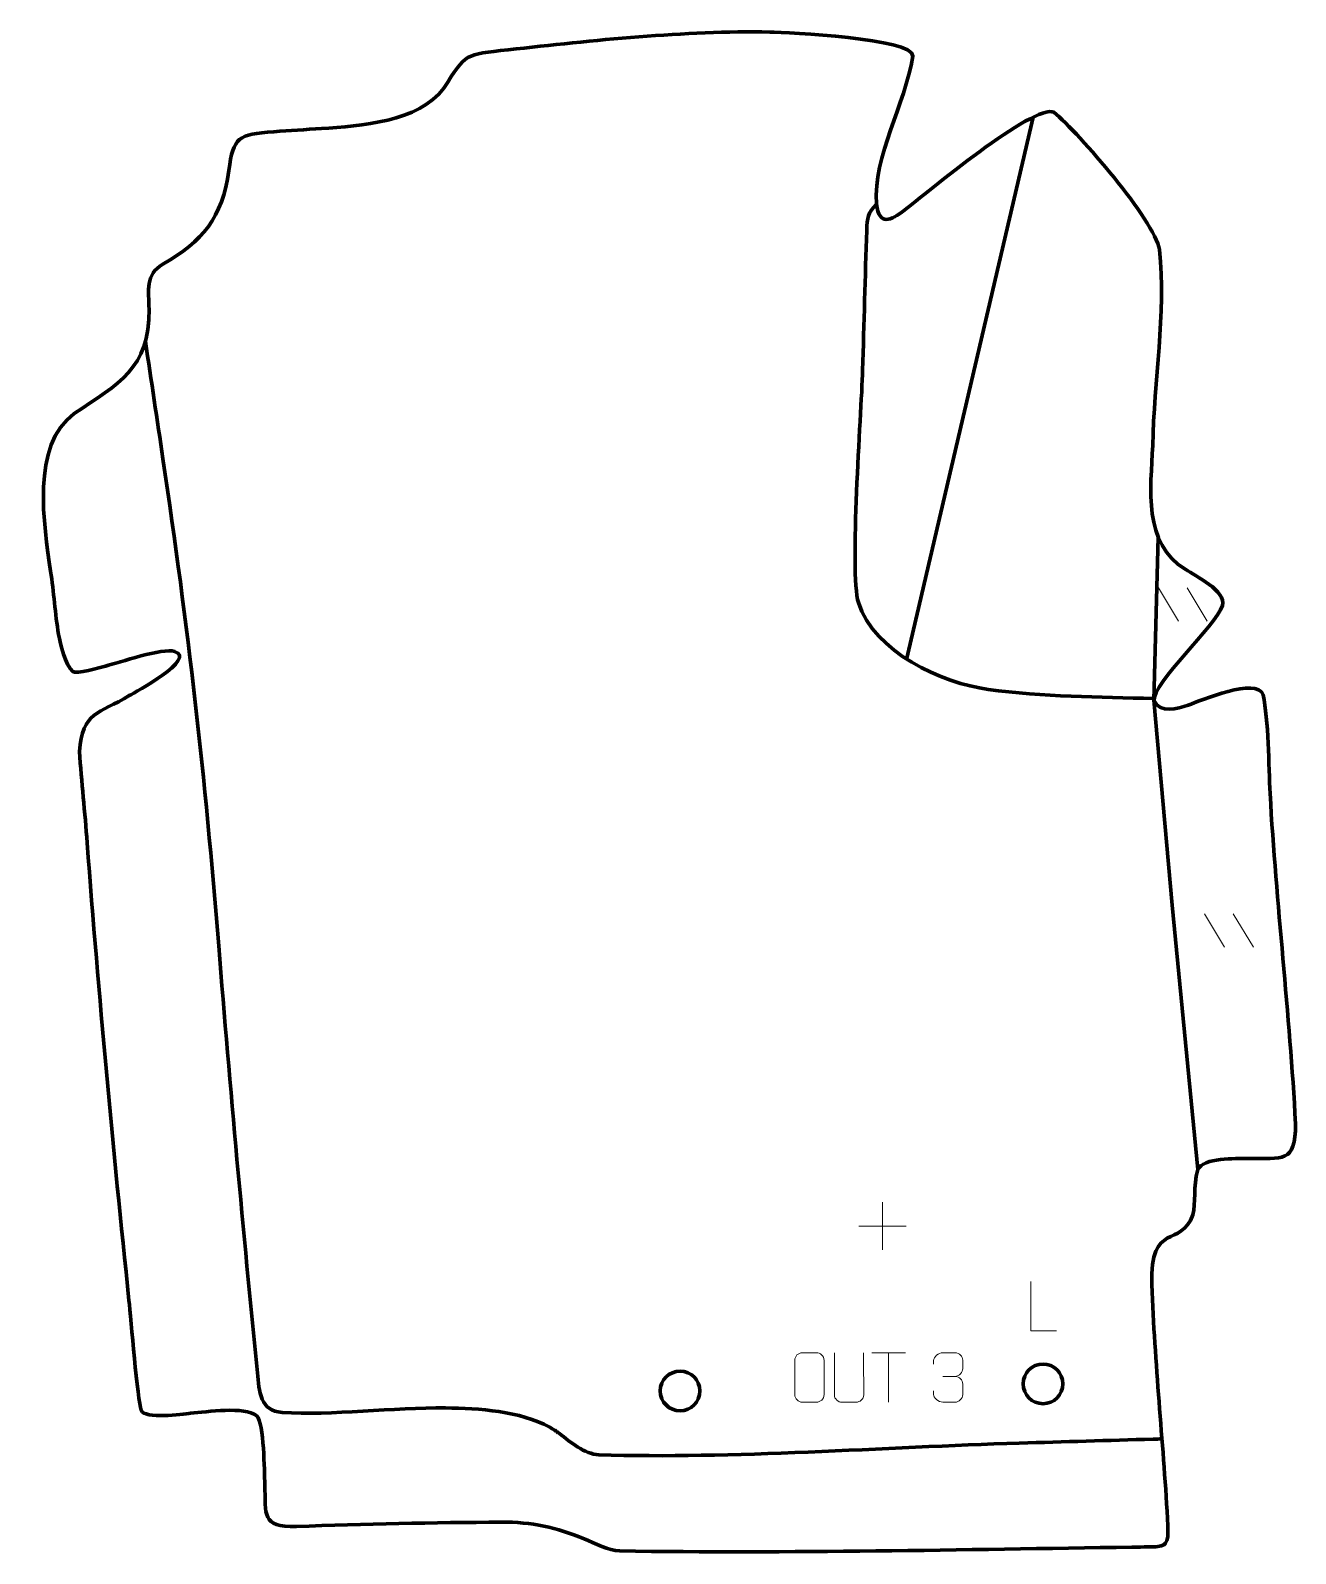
# Model space of a CAD drawing. Header units: millimetres. Extents: x -624 to 15, y -43 to 726.
import ezdxf

# ---------------------------------------------------------------- set-up
doc = ezdxf.new("R2010")
doc.units = ezdxf.units.MM
doc.header["$MEASUREMENT"] = 0
doc.layers.add('layer 2', color=7, linetype='Continuous')
doc.layers.add('layer 3', color=7, linetype='Continuous')

msp = doc.modelspace()

# ---------------------------------------------------------------- linework, layer by layer
at = {"layer": 'layer 2', "color": 142, "lineweight": 200}
for centre in [(-296.1799, 39.1629), (-112.9559, 42.7351)]:
    msp.add_ellipse(centre, major_axis=(0, 10), ratio=1, dxfattribs=at)
at = {"layer": 'layer 2', "color": 140, "lineweight": 158}
msp.add_open_spline([(-181.9212, 408.5585), (-181.9212, 408.5585), (-117.9728, 682.2828), (-117.9728, 682.2828)], degree=3, dxfattribs=at)
for points, knots in [([(-56.9031, 388.8221), (-84.8457, 389.4297), (-112.8225, 389.7531), (-140.5886, 393.3819), (-140.5886, 393.3819), (-163.9969, 396.4412), (-198.3815, 412.3892), (-206.1216, 437.1853), (-206.1216, 437.1853), (-210.7327, 453.1152), (-204.75, 531.445), (-204.007, 554.5689), (-204.007, 554.5689), (-203.2732, 578.072), (-202.8031, 601.6458), (-201.907, 625.1289), (-201.907, 625.1289), (-201.6532, 631.7808), (-201.5689, 633.5639), (-197.0167, 638.4362)], [0, 0, 0, 0, 0.16666667, 0.16666667, 0.16666667, 0.16666667, 0.33333333, 0.33333333, 0.33333333, 0.33333333, 0.5, 0.5, 0.5, 0.5, 0.66666667, 0.66666667, 0.66666667, 0.66666667, 1, 1, 1, 1]), ([(-566.084, 569.1149), (-563.1341, 549.3619), (-560.1841, 529.609), (-557.2342, 509.856), (-557.2342, 509.856), (-544.6268, 425.4348), (-535.8331, 348.6614), (-529.0958, 263.8712), (-529.0958, 263.8712), (-523.398, 192.1574), (-516.6842, 119.9651), (-509.567, 48.3758), (-509.567, 48.3758), (-508.6225, 38.8757), (-508.2419, 29.095), (-497.05, 28.3498), (-497.05, 28.3498), (-472.15, 26.6919), (-440.8185, 30.8528), (-414.5417, 30.6123), (-414.5417, 30.6123), (-397.6644, 30.3896), (-377.0679, 29.1167), (-362.0112, 20.8737), (-362.0112, 20.8737), (-360.2009, 19.842), (-358.7397, 18.8405), (-357.0582, 17.6243), (-357.0582, 17.6243), (-351.4504, 13.3977), (-344.4941, 7.2318), (-337.1965, 6.9878), (-337.1965, 6.9878), (-270.6414, 4.7628), (-192.5665, 10.8556), (-124.9169, 12.8512), (-124.9169, 12.8512), (-102.417, 13.5162), (-79.9159, 14.2084), (-57.4154, 14.8473), (-57.4154, 14.8473), (-55.9131, 14.8898), (-54.4107, 14.9322), (-52.9084, 14.9747)], [0, 0, 0, 0, 0.08333333, 0.08333333, 0.08333333, 0.08333333, 0.16666667, 0.16666667, 0.16666667, 0.16666667, 0.25, 0.25, 0.25, 0.25, 0.33333333, 0.33333333, 0.33333333, 0.33333333, 0.41666667, 0.41666667, 0.41666667, 0.41666667, 0.5, 0.5, 0.5, 0.5, 0.58333333, 0.58333333, 0.58333333, 0.58333333, 0.66666667, 0.66666667, 0.66666667, 0.66666667, 0.75, 0.75, 0.75, 0.75, 0.83333333, 0.83333333, 0.83333333, 0.83333333, 1, 1, 1, 1]), ([(-34.8521, 151.0007), (-34.8521, 151.0007), (-47.6708, 284.3671), (-47.6708, 284.3671), (-47.6708, 284.3671), (-47.6708, 284.3671), (-56.9256, 387.9672), (-56.9256, 387.9672), (-56.9256, 387.9672), (-56.9256, 387.9672), (-54.7681, 470.2306), (-54.7681, 470.2306)], [0, 0, 0, 0, 0.25, 0.25, 0.25, 0.25, 0.5, 0.5, 0.5, 0.5, 1, 1, 1, 1])]:
    msp.add_open_spline(points, degree=3, knots=knots, dxfattribs=at)
at = {"layer": 'layer 2', "color": 250, "lineweight": 9}
for points in [[(-54.7117, 444.6678), (-54.7117, 444.6678), (-44.5624, 427.804), (-44.5624, 427.804)], [(-40.158, 444.6678), (-40.158, 444.6678), (-30.0088, 427.804), (-30.0088, 427.804)], [(-31.4284, 280.0969), (-31.4284, 280.0969), (-21.2791, 263.2331), (-21.2791, 263.2331)], [(-16.8747, 280.0969), (-16.8747, 280.0969), (-6.7255, 263.2331), (-6.7255, 263.2331)], [(-193.9583, 134.4339), (-193.9583, 134.4339), (-193.9583, 110.456), (-193.9583, 110.456)], [(-205.9472, 122.4449), (-205.9472, 122.4449), (-181.9693, 122.4449), (-181.9693, 122.4449)], [(-199.3691, 58.4405), (-199.3691, 58.4405), (-182.3819, 58.4405), (-182.3819, 58.4405)], [(-190.8753, 33.5105), (-190.8753, 33.5105), (-190.8753, 58.464), (-190.8753, 58.464)], [(-163.5304, 46.5345), (-163.5304, 46.5345), (-157.334, 46.5345), (-157.334, 46.5345)]]:
    msp.add_open_spline(points, degree=3, dxfattribs=at)
for points, knots in [([(-106.0842, 69.4937), (-106.0842, 69.4937), (-119.0333, 69.4937), (-119.0333, 69.4937), (-119.0333, 69.4937), (-119.0333, 69.4937), (-119.0333, 94.4473), (-119.0333, 94.4473)], [0, 0, 0, 0, 0.33333333, 0.33333333, 0.33333333, 0.33333333, 1, 1, 1, 1]), ([(-234.3951, 58.4637), (-232.0694, 58.4637), (-229.7433, 58.4637), (-227.4172, 58.4637), (-227.4172, 58.4637), (-225.4706, 58.4993), (-223.4792, 57.0077), (-223.4525, 54.5701), (-223.4525, 54.5701), (-223.4529, 48.8232), (-223.4529, 43.0759), (-223.4525, 37.3282), (-223.4525, 37.3282), (-223.5923, 35.0048), (-225.2695, 33.5252), (-227.4172, 33.5144), (-227.4172, 33.5144), (-229.7491, 33.5148), (-232.081, 33.5148), (-234.4125, 33.5144), (-234.4125, 33.5144), (-236.3375, 33.409), (-238.3096, 35.2935), (-238.2984, 37.3108), (-238.2984, 37.3108), (-238.2981, 43.0809), (-238.2981, 48.8506), (-238.2984, 54.6199), (-238.2984, 54.6199), (-238.2942, 56.758), (-236.5475, 58.4772), (-234.3951, 58.4637)], [0, 0, 0, 0, 0.11111111, 0.11111111, 0.11111111, 0.11111111, 0.22222222, 0.22222222, 0.22222222, 0.22222222, 0.33333333, 0.33333333, 0.33333333, 0.33333333, 0.44444444, 0.44444444, 0.44444444, 0.44444444, 0.55555556, 0.55555556, 0.55555556, 0.55555556, 0.66666667, 0.66666667, 0.66666667, 0.66666667, 0.77777778, 0.77777778, 0.77777778, 0.77777778, 1, 1, 1, 1]), ([(-203.5483, 58.4682), (-203.5487, 52.9287), (-203.4529, 42.7269), (-203.4525, 37.1865), (-203.4525, 37.1865), (-203.5923, 34.947), (-205.2695, 33.5208), (-207.4172, 33.5103), (-207.4172, 33.5103), (-209.7491, 33.5107), (-212.081, 33.5107), (-214.4125, 33.5103), (-214.4125, 33.5103), (-216.3375, 33.4088), (-218.3096, 35.2253), (-218.2984, 37.1698), (-218.2984, 37.1698), (-218.2981, 42.7317), (-218.2027, 52.9071), (-218.2031, 58.4682)], [0, 0, 0, 0, 0.16666667, 0.16666667, 0.16666667, 0.16666667, 0.33333333, 0.33333333, 0.33333333, 0.33333333, 0.5, 0.5, 0.5, 0.5, 0.66666667, 0.66666667, 0.66666667, 0.66666667, 1, 1, 1, 1]), ([(-168.2401, 52.7797), (-168.2401, 52.7797), (-168.2401, 54.6369), (-168.2401, 54.6369), (-168.2401, 54.6369), (-168.2544, 56.3788), (-165.5899, 58.4969), (-163.5308, 58.4742), (-163.5308, 58.4742), (-161.4667, 58.4742), (-159.4027, 58.4742), (-157.339, 58.4742), (-157.339, 58.4742), (-155.1445, 58.483), (-153.5462, 56.6362), (-153.5018, 54.7241), (-153.5018, 54.7241), (-153.5022, 53.289), (-153.5022, 51.8539), (-153.5018, 50.4184), (-153.5018, 50.4184), (-153.5504, 48.7649), (-155.153, 46.5349), (-157.3513, 46.5449), (-157.3513, 46.5449), (-155.1476, 46.5337), (-153.5396, 44.7305), (-153.4856, 42.671), (-153.4856, 42.671), (-153.486, 40.8863), (-153.486, 39.1016), (-153.4856, 37.3165), (-153.4856, 37.3165), (-153.4755, 35.2551), (-155.5304, 33.492), (-157.3513, 33.5001), (-157.3513, 33.5001), (-159.4166, 33.5004), (-161.4818, 33.5004), (-163.5474, 33.5001), (-163.5474, 33.5001), (-165.716, 33.5116), (-168.247, 35.9118), (-168.2656, 37.3736), (-168.2656, 37.3736), (-168.2656, 37.3736), (-168.2656, 39.2822), (-168.2656, 39.2822)], [0, 0, 0, 0, 0.07692308, 0.07692308, 0.07692308, 0.07692308, 0.15384615, 0.15384615, 0.15384615, 0.15384615, 0.23076923, 0.23076923, 0.23076923, 0.23076923, 0.30769231, 0.30769231, 0.30769231, 0.30769231, 0.38461538, 0.38461538, 0.38461538, 0.38461538, 0.46153846, 0.46153846, 0.46153846, 0.46153846, 0.53846154, 0.53846154, 0.53846154, 0.53846154, 0.61538462, 0.61538462, 0.61538462, 0.61538462, 0.69230769, 0.69230769, 0.69230769, 0.69230769, 0.76923077, 0.76923077, 0.76923077, 0.76923077, 0.84615385, 0.84615385, 0.84615385, 0.84615385, 1, 1, 1, 1])]:
    msp.add_open_spline(points, degree=3, knots=knots, dxfattribs=at)
at = {"layer": 'layer 3', "color": 242, "lineweight": 158}
msp.add_open_spline([(-415.4437, 696.9107), (-404.4304, 714.7288), (-404.7737, 713.8274), (-382.9339, 716.3155), (-382.9339, 716.3155), (-340.6415, 721.0667), (-293.3217, 726.0829), (-250.9062, 725.2704), (-250.9062, 725.2704), (-241.8967, 724.9478), (-178.5726, 722.2465), (-178.6601, 713.0961), (-178.6601, 713.0961), (-182.5883, 688.53), (-198.7144, 662.7405), (-197.0167, 638.4362), (-197.0167, 638.4362), (-195.6843, 627.1407), (-189.8974, 630.0875), (-182.9124, 635.3426), (-182.9124, 635.3426), (-172.621, 643.3971), (-117.1943, 689.5913), (-107.4124, 684.7684), (-107.4124, 684.7684), (-94.7897, 674.3062), (-56.8588, 630.3681), (-54.1148, 615.409), (-54.1148, 615.409), (-50.8219, 583.0473), (-56.9485, 549.2389), (-57.5671, 516.4962), (-57.5671, 516.4962), (-58.5457, 494.7723), (-62.7213, 467.1667), (-40.9178, 453.8499), (-40.9178, 453.8499), (-36.1293, 450.9252), (-20.1604, 442.7832), (-22.3642, 435.7996), (-22.3642, 435.7996), (-25.7154, 425.1797), (-57.7743, 396.9102), (-56.867, 387.5884), (-56.867, 387.5884), (-53.5955, 381.014), (-45.3058, 383.7526), (-39.6296, 385.4629), (-39.6296, 385.4629), (-33.4086, 387.6414), (-4.8453, 400.0387), (-1.8901, 390.5633), (-1.8901, 390.5633), (0.9755, 378.4211), (1.0025, 354.4368), (1.6732, 340.8712), (1.6732, 340.8712), (4.8302, 285.1881), (11.5774, 229.794), (14.5328, 174.1186), (14.5328, 174.1186), (14.4083, 153.5224), (8.3047, 157.0828), (-9.663, 156.5543), (-9.663, 156.5543), (-15.6793, 156.3774), (-31.8646, 157.1038), (-34.8521, 151.0007), (-34.8521, 151.0007), (-37.3626, 141.9479), (-35.5824, 134.3856), (-37.3631, 128.0459), (-37.3631, 128.0459), (-43.2275, 111.1112), (-58.8418, 125.3401), (-58.0256, 92.8522), (-58.0256, 92.8522), (-56.527, 53.2239), (-52.4194, 14.2849), (-50.0752, -25.1659), (-50.0752, -25.1659), (-49.4072, -36.4086), (-49.9892, -38.8208), (-54.9255, -39.3615), (-54.9255, -39.3615), (-57.6951, -39.6649), (-61.8403, -39.5683), (-68.0326, -39.6617), (-68.0326, -39.6617), (-153.2763, -40.9475), (-241.5019, -42.9079), (-326.6688, -41.5939), (-326.6688, -41.5939), (-332.1788, -41.5089), (-339.3891, -37.5868), (-344.5671, -35.4647), (-344.5671, -35.4647), (-358.459, -29.7713), (-371.2331, -26.9184), (-386.2614, -27.0408), (-386.2614, -27.0408), (-420.6013, -27.3203), (-455.5861, -27.9003), (-489.9015, -29.2646), (-489.9015, -29.2646), (-507.9014, -29.3301), (-505.1171, -23.8733), (-505.8258, -7.8968), (-505.8258, -7.8968), (-506.0807, -1.5765), (-506.1425, 22.8451), (-509.8935, 26.6052), (-509.8935, 26.6052), (-516.1976, 31.5892), (-534.9477, 28.6085), (-543.2541, 27.9507), (-543.2541, 27.9507), (-547.6806, 27.5007), (-566.4701, 24.7265), (-568.2531, 29.5001), (-568.2531, 29.5001), (-570.0291, 34.255), (-573.4746, 76.024), (-574.3894, 84.8245), (-574.3894, 84.8245), (-582.4807, 162.0704), (-589.6681, 238.3867), (-595.4783, 315.8526), (-595.4783, 315.8526), (-596.6439, 331.2741), (-598.2695, 346.6809), (-599.4403, 362.0362), (-599.4403, 362.0362), (-597.9501, 382.1912), (-589.7972, 380.9053), (-574.2395, 390.2513), (-574.2395, 390.2513), (-571.5936, 391.8407), (-539.7358, 408.9452), (-551.3321, 412.5878), (-551.3321, 412.5878), (-557.3249, 414.4702), (-579.3252, 406.9747), (-586.2319, 405.1353), (-586.2319, 405.1353), (-588.7774, 404.4774), (-601.2706, 400.9308), (-602.8042, 402.3763), (-602.8042, 402.3763), (-606.5096, 405.8688), (-609.1079, 416.2138), (-609.9443, 421.1853), (-609.9443, 421.1853), (-611.6907, 431.5671), (-612.3988, 442.5217), (-613.9483, 453.1227), (-613.9483, 453.1227), (-617.2775, 476.2683), (-624.1285, 516.8221), (-602.0061, 532.621), (-602.0061, 532.621), (-579.5838, 547.7778), (-563.8901, 555.4001), (-564.2839, 585.3087), (-564.2839, 585.3087), (-564.4087, 594.7897), (-566.2768, 602.8738), (-557.2637, 608.037), (-557.2637, 608.037), (-537.1195, 619.7663), (-527.2971, 631.5013), (-524.0019, 655.3064), (-524.0019, 655.3064), (-521.6116, 672.5744), (-519.3467, 673.4937), (-501.3062, 674.9277), (-501.3062, 674.9277), (-493.2574, 675.5674), (-485.2615, 676.026), (-477.2099, 676.5508), (-477.2099, 676.5508), (-457.5852, 677.9539), (-428.2273, 679.8369), (-415.4437, 696.9107)], degree=3, knots=[0, 0, 0, 0, 0.0212766, 0.0212766, 0.0212766, 0.0212766, 0.04255319, 0.04255319, 0.04255319, 0.04255319, 0.06382979, 0.06382979, 0.06382979, 0.06382979, 0.08510638, 0.08510638, 0.08510638, 0.08510638, 0.10638298, 0.10638298, 0.10638298, 0.10638298, 0.12765957, 0.12765957, 0.12765957, 0.12765957, 0.14893617, 0.14893617, 0.14893617, 0.14893617, 0.17021277, 0.17021277, 0.17021277, 0.17021277, 0.19148936, 0.19148936, 0.19148936, 0.19148936, 0.21276596, 0.21276596, 0.21276596, 0.21276596, 0.23404255, 0.23404255, 0.23404255, 0.23404255, 0.25531915, 0.25531915, 0.25531915, 0.25531915, 0.27659574, 0.27659574, 0.27659574, 0.27659574, 0.29787234, 0.29787234, 0.29787234, 0.29787234, 0.31914894, 0.31914894, 0.31914894, 0.31914894, 0.34042553, 0.34042553, 0.34042553, 0.34042553, 0.36170213, 0.36170213, 0.36170213, 0.36170213, 0.38297872, 0.38297872, 0.38297872, 0.38297872, 0.40425532, 0.40425532, 0.40425532, 0.40425532, 0.42553191, 0.42553191, 0.42553191, 0.42553191, 0.44680851, 0.44680851, 0.44680851, 0.44680851, 0.46808511, 0.46808511, 0.46808511, 0.46808511, 0.4893617, 0.4893617, 0.4893617, 0.4893617, 0.5106383, 0.5106383, 0.5106383, 0.5106383, 0.53191489, 0.53191489, 0.53191489, 0.53191489, 0.55319149, 0.55319149, 0.55319149, 0.55319149, 0.57446809, 0.57446809, 0.57446809, 0.57446809, 0.59574468, 0.59574468, 0.59574468, 0.59574468, 0.61702128, 0.61702128, 0.61702128, 0.61702128, 0.63829787, 0.63829787, 0.63829787, 0.63829787, 0.65957447, 0.65957447, 0.65957447, 0.65957447, 0.68085106, 0.68085106, 0.68085106, 0.68085106, 0.70212766, 0.70212766, 0.70212766, 0.70212766, 0.72340426, 0.72340426, 0.72340426, 0.72340426, 0.74468085, 0.74468085, 0.74468085, 0.74468085, 0.76595745, 0.76595745, 0.76595745, 0.76595745, 0.78723404, 0.78723404, 0.78723404, 0.78723404, 0.80851064, 0.80851064, 0.80851064, 0.80851064, 0.82978723, 0.82978723, 0.82978723, 0.82978723, 0.85106383, 0.85106383, 0.85106383, 0.85106383, 0.87234043, 0.87234043, 0.87234043, 0.87234043, 0.89361702, 0.89361702, 0.89361702, 0.89361702, 0.91489362, 0.91489362, 0.91489362, 0.91489362, 0.93617021, 0.93617021, 0.93617021, 0.93617021, 0.95744681, 0.95744681, 0.95744681, 0.95744681, 1, 1, 1, 1], dxfattribs=at)

doc.saveas('drawing.dxf')
